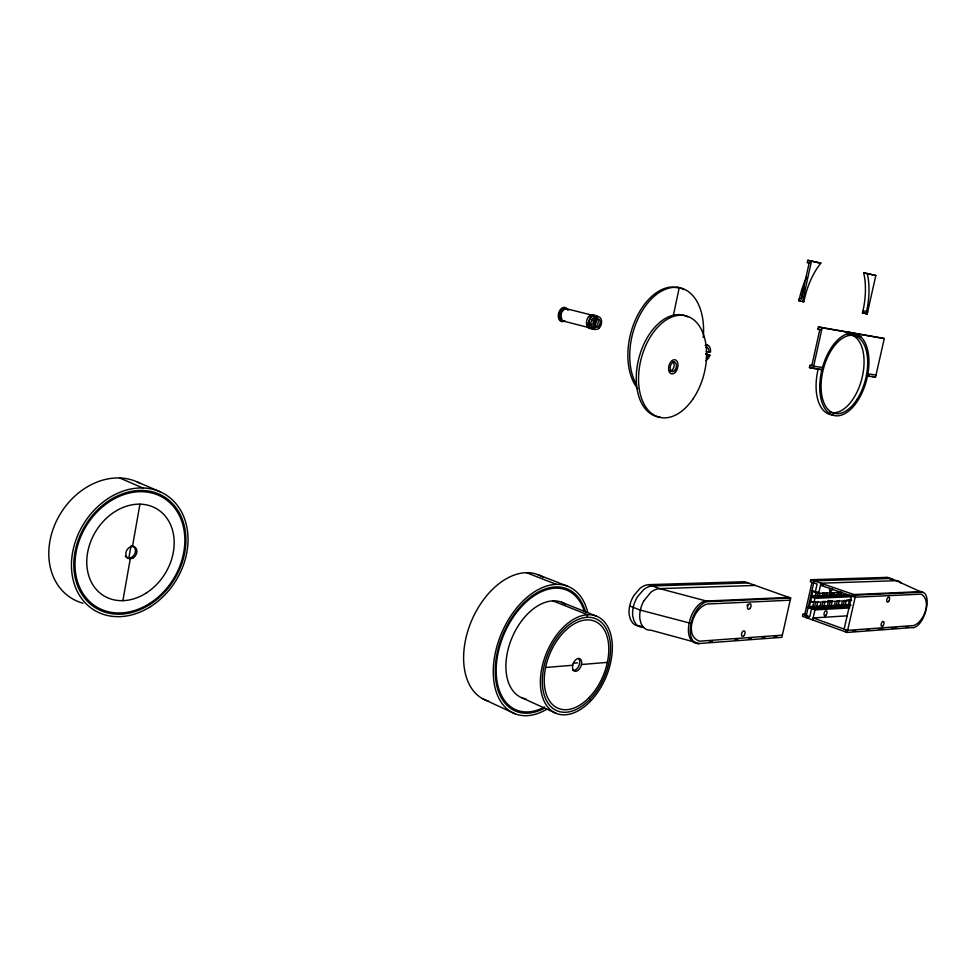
<?xml version="1.0" encoding="UTF-8"?>
<svg xmlns="http://www.w3.org/2000/svg" width="976" height="976" viewBox="0 0 976 976"><rect width="100%" height="100%" fill="white"/><g stroke="black" fill="none" stroke-linecap="round" stroke-linejoin="round"><path stroke-width="1.46" d="M131.028 545.706L128.844 558.065L130.284 558.76L122.878 600.667M132.48 546.389L139.946 504.165M811.495 261.031L802.577 301.523L803.882 301.779L804.334 299.51A57.511 31.659 -76.7 0 1 818.779 265.85L820.853 263.13L807.835 260.287L807.347 262.507L810.056 263.117M587.101 617.308L587.637 614.734L552.953 600.887M673.416 315.187L679.235 287.688L670.292 287.09A56.645 35.258 -75.6 0 0 632.131 328.522A56.645 35.258 -75.6 0 0 637.731 388.643M706.612 347.468L707.136 345.016M803.882 301.779L798.941 300.718L799.442 298.473L801.259 298.863L809.177 262.886L807.347 262.507M809.433 367.586L821.938 369.733L809.433 367.586L809.934 365.329L812.898 365.744M809.934 365.329L811.776 365.793L819.803 329.607L817.949 329.18L818.437 326.936L884.28 338.513L875.533 377.175L867.469 376.053M813.118 368.513L822.158 327.802L884.28 338.513M639.146 625.945A24.851 14.799 -69.3 0 1 632.619 622.956L630.459 619.528L629.252 615.136A20.215 12.041 -69.2 0 1 629.666 605.986A20.313 12.102 -69.2 0 1 633.9 595.47L639.988 588.394A24.851 14.786 -69.2 0 1 648.93 584.648L744.749 581.708L790.682 598.044L781.886 637.328L699.084 643.513L697.254 642.806M853.524 335.476L854.024 333.292M867.2 313.857L875.826 275.476L863.699 272.829L864.346 276.025A57.425 31.696 -76.8 0 1 862.991 310.71L862.467 312.845L867.2 313.857L862.467 312.845M806.017 614.087L802.98 614.27L802.528 616.307L847.131 632.448L913.353 627.495M810.763 579.707L855.659 595.153L921.576 592.225L896.371 580.683L886.464 577.402L810.763 579.707L810.312 581.72L817.095 584.063L815.277 592.139L818.144 592.017M815.192 591.7L812.923 590.907L809.214 607.389M804.663 614.868L812.008 582.306M808.872 606.621L812.849 606.413L813.459 603.717M811.312 595.787L815.289 595.616L815.899 592.908M810.617 601.167L813.996 602.363L814.911 598.337L850.926 596.726M815.753 601.619L814.533 607.011L812.849 606.413M817.595 593.506L816.973 596.202L815.289 595.616M812.666 619.967L814.948 609.866L849.742 607.963M811.886 590.944L818.681 593.323L820.962 583.209L896.371 580.683A20.703 10.199 -71.6 0 1 901.287 583.392M816.583 606.901L817.803 601.509M819.023 596.116L819.633 593.42M816.217 606.242L820.157 606.035L820.755 603.351M818.644 595.47L822.585 595.299L823.183 592.615M823.049 601.265L821.829 606.633L820.157 606.035M824.866 593.201L824.269 595.885L822.585 595.299M823.854 606.523L825.074 601.167M826.282 595.799L826.892 593.115M824.635 617.222L824.976 615.722M830.161 592.847L830.503 591.346M823.476 605.864L827.367 605.657L828.575 600.325M825.903 595.153L829.783 594.982L830.393 592.322M830.247 600.911L829.039 606.255L827.367 605.657M832.064 592.896L831.467 595.567L829.783 594.982M833.467 595.482L834.065 592.81M830.649 605.486L834.492 605.291L835.102 602.643M833.065 594.848L836.908 594.677L837.506 592.029M837.371 600.569L836.164 605.876L834.492 605.291M839.189 592.603L838.579 595.262L836.908 594.677M838.14 605.779L839.348 600.472M840.556 595.177L841.166 592.517M837.737 605.12L841.544 604.925L842.142 602.29M844.411 600.228L843.215 605.51L841.544 604.925M851.377 599.898L846.363 600.142L845.167 605.413L843.496 604.827L848.51 604.559L849.706 599.325M844.118 629.105L851.67 595.994M845.387 631.814L845.863 629.74M853.427 596.604L853.902 594.555L919.856 591.663M847.131 632.448L855.659 595.153M818.254 368.818L817.839 370.538A42.261 22.936 -75.4 0 0 833.419 414.873M866.017 313.625L866.542 311.49A57.511 31.659 -76.7 0 0 867.92 276.757L867.286 273.561M867.152 313.845L867.676 311.71M591.554 320.384L595.47 315.736L597.861 316.102M643.892 600.777L650.711 592.432A24.986 14.725 -69.2 0 1 659.63 588.65L755.18 585.417M817.107 262.495L820.853 263.13M592.2 319.042L590.443 323.776L592.7 329.168L595.092 329.522M594.421 316.749L597.629 316.688M846.192 334.243L847.802 333.694A42.334 22.899 -75.4 0 1 859.551 335.707L860.771 336.732A42.334 22.899 -75.4 0 1 868.128 372.417L867.127 377.724A42.334 22.899 -75.4 0 1 835.102 415.727A42.334 22.899 -75.4 0 1 821.511 371.466L822.939 366A42.334 22.899 -75.4 0 1 846.192 334.243L860.747 336.708M706.087 351.641L710.54 352.104A8.15 4.917 -75.5 0 0 705.123 345.358M545.584 667.499L572.692 665.254A6.747 4.111 -67.1 0 1 580.476 659.154A6.747 4.111 -67.1 0 1 578.134 670.256A6.747 4.111 -67.1 0 1 572.692 665.229M581.513 664.522L607.353 662.375M573.229 663.229L577.633 662.875M782.374 635.132L699.597 641.195C683.493 635.937 693.546 606.767 707.71 604.01L790.194 600.203M709.296 641.903L712.309 641.683M734.904 640.012L737.917 639.78M748.47 638.999L751.471 638.78M762.024 637.999L765.038 637.767M774.066 637.096L777.079 636.877M852.914 631.252L855.928 631.033M866.468 630.252L869.482 630.02M878.522 629.349L883.036 629.02M892.076 628.349L896.59 628.007M905.63 627.336L908.644 627.117M847.07 615.844L813.13 617.93L847.607 630.362L913.804 625.518C924.248 621.785 932.056 600.216 921.124 594.164L855.183 597.202L820.511 585.234L823.524 585.136M808.933 617.344L805.895 617.527L814.155 580.866L889.758 578.487A20.642 10.236 -71.6 0 1 893.809 580.122M849.998 606.596L811.544 608.658L809.738 616.698L802.98 614.27M851.096 605.193L808.165 607.45L814.948 609.866M813.996 602.363L851.56 600.508M810.458 601.863L814.435 601.68M827.66 601.045L832.247 600.813L831.04 606.145L829.368 605.559M840.153 594.543L845.619 594.945M648.93 584.636L659.642 588.626L706.368 601.021L788.876 597.397M811.678 596.446L847.571 594.86M852.011 595.372L811.52 597.141L814.911 598.337M790.682 598.044L708.21 601.704L706.368 601.021M818.681 593.323L842.093 592.347M748.214 582.94L652.493 585.954A24.9 14.762 -69.2 0 0 643.55 589.724L637.462 596.824A20.35 12.09 -69.2 0 0 633.217 607.365A20.24 12.029 -69.3 0 0 632.814 616.515L634.01 620.919L636.169 624.335A24.9 14.786 -69.3 0 0 643.635 627.312L640.097 625.945M866.542 375.528L869.238 375.906M813.618 366.244L822.524 367.501M867.871 373.869L876.021 375.016M817.949 329.18L820.84 329.668M800.247 300.974L798.941 300.718L799.442 298.473A59.634 32.916 -76.8 0 1 806.518 277.257M864.248 313.235L865.383 313.455M875.826 275.476L863.699 272.829M862.991 310.71L866.542 311.49M807.835 260.287L817.205 262.385M818.437 326.936L822.158 327.802M705.892 354.251L709.881 355.191A8.15 4.917 -75.5 0 1 705.721 360.583M871.934 376.285L875.533 377.175M564.604 308.27L592.578 315.297A6.454 4.233 -76 0 1 593.701 315.699M705.624 353.776L709.881 355.191M594.421 326.85L596.385 327.35M563.982 321.214L589.98 327.924A6.454 4.233 -76 0 1 589.016 327.57M672 361.474L674.306 362.072M672.293 371.563L669.987 370.953A4.856 3.001 -75.1 0 0 673.818 367.196A4.856 3.001 -75.1 0 0 672.732 361.73M695.803 642.403L650.736 630.142A24.986 14.75 -69.4 0 1 643.269 627.153M848.51 604.559L850.169 605.144M593.981 328.949L592.115 327.912M807.542 606.694L812.593 608.597M690.971 623.396L640.378 610.122L629.666 605.986M537.837 574.644L567.715 586.271M526.442 572.68L556.381 584.368M561.481 602.216L596.092 616.002M137.165 481.924L160.357 491.867M119.645 477.972L142.801 487.951M521.879 697.791L556.039 713.322M482.949 698.914L514.889 713.737M643.282 627.141L641.134 623.725L639.939 619.309A20.313 12.005 -69.3 0 1 643.928 600.643M590.883 323.666L590.944 325.118M636.511 384.678A56.693 35.234 -75.6 0 1 657.848 293.447A56.693 35.234 -75.6 0 1 703.232 337.501M677.356 287.261A56.645 35.258 -75.6 0 1 683.895 289.579M660.191 417.142A52.375 32.354 -75.1 0 1 639.219 356.862A52.375 32.354 -75.1 0 1 687.897 316.932M563.201 320.665A6.356 4.258 -76.1 0 1 559.114 313.857A6.356 4.258 -76.1 0 1 565.653 308.648M565.116 321.165A6.368 4.258 -76.1 0 1 561.224 313.528A6.368 4.258 -76.1 0 1 568.447 309.917M561.798 318.396A4.246 2.843 -76.1 0 1 560.517 314.065A4.246 2.843 -76.1 0 1 563.433 310.38M588.125 326.789A6.454 4.233 -76 0 1 587.467 325.655M587.064 324.252A6.454 4.233 -76 0 1 586.954 322.666M589.297 316.712A6.454 4.233 -76 0 1 591.529 315.37M594.274 320.945A4.294 2.818 -76 0 1 593.835 323.129M591.078 328.485A7.088 4.66 -76 0 1 586.857 320.006A7.088 4.66 -76 0 1 594.799 315.956M594.482 328.509A7.1 4.66 -76 0 1 588.638 322.373A7.1 4.66 -76 0 1 595.994 315.626M595.909 319.457A4.307 2.818 -76 0 1 593.969 325.984M592.017 328.448A6.454 4.233 -76 0 1 589.321 320.677A6.454 4.233 -76 0 1 595.665 316.2M596.848 318.676A4.307 2.818 -76 0 1 598.068 323.044A4.307 2.818 -76 0 1 595.165 326.814M564.494 321.031A7.283 4.88 -76.1 0 1 558.528 317.981A7.283 4.88 -76.1 0 1 561.334 308.55A7.283 4.88 -76.1 0 1 567.776 309.978M705.929 347.48A5.649 3.404 -75.5 0 1 708.979 352.373M708.515 354.52A5.649 3.404 -75.5 0 1 706.331 357.814M578.536 658.336A6.734 4.124 -67.1 0 1 578.719 666.169A6.734 4.124 -67.1 0 1 572.729 670.341M488.268 701.036A67.966 43.566 -66.7 0 1 472.152 619.382A67.966 43.566 -66.7 0 1 542.888 577.243M544.559 706.99A65.014 40.748 -66.9 0 1 496.772 679.552A65.014 40.748 -66.9 0 1 530.151 598.642A65.014 40.748 -66.9 0 1 584.185 610.952M546.731 709.247A68.991 43.249 -66.9 0 1 493.941 681.797A68.991 43.249 -66.9 0 1 530.639 594.445A68.991 43.249 -66.9 0 1 587.613 611.94M544.596 708.137A66.344 41.59 -66.9 0 1 495.71 679.369A66.344 41.59 -66.9 0 1 531.151 596.604A66.344 41.59 -66.9 0 1 585.637 612.294M525.966 699.011A51.74 32.428 -66.9 0 1 511.802 638.231A51.74 32.428 -66.9 0 1 565.263 604.107M82.936 603.192A66.929 54.07 -57.5 0 1 56.449 521.038A66.929 54.07 -57.5 0 1 140.324 483.498M132.407 545.913A6.515 5.197 -58.2 0 1 134.127 554.954A6.515 5.197 -58.2 0 1 125.27 556.296M706.417 600.704A21.374 12.151 -69.6 0 0 689.324 622.664A21.374 12.151 -69.6 0 0 697.181 643.111M747.409 604.376A2.904 1.598 -70.3 0 1 747.091 605.803M708.271 601.387A21.387 12.139 -69.6 0 0 691.179 623.371A21.387 12.139 -69.6 0 0 699.011 643.831M801.259 298.863A59.682 32.903 -76.7 0 1 804.48 287.322M847.302 332.291A42.261 22.936 -75.4 0 1 853.231 333.316M852.585 335.439A40.04 21.728 -75.4 0 1 861.052 381.628A40.04 21.728 -75.4 0 1 829.624 412.018M921.637 591.968A17.995 8.65 -71.6 0 1 926.163 609.353A17.995 8.65 -71.6 0 1 913.292 627.751M919.929 591.395A17.983 8.662 -71.6 0 1 922.979 592.774M832.479 588.784A2.599 1.354 -71.3 0 1 830.32 591.334A2.599 1.354 -71.3 0 1 829.844 588.247M886.464 577.414A20.618 10.26 -71.6 0 1 890.527 579.024M692.74 399.294A52.436 32.342 -75.1 0 0 686.262 315.931A52.436 32.342 -75.1 0 0 638.743 384.41A52.436 32.342 -75.1 0 0 692.74 399.294M675.368 372.271A7.296 4.502 -75.1 0 0 675.917 360.095A7.296 4.502 -75.1 0 0 668.56 368.098A7.296 4.502 -75.1 0 0 675.368 372.271M674.684 370.453A4.868 3.001 -75.1 0 0 675.038 362.34A4.868 3.001 -75.1 0 0 670.146 367.671A4.868 3.001 -75.1 0 0 674.684 370.453M599.276 328.058A6.466 4.233 -76 0 0 599.593 317.188A6.466 4.233 -76 0 0 592.847 324.142A6.466 4.233 -76 0 0 599.276 328.058M598.605 326.411A4.307 2.818 -76 0 0 598.813 319.164A4.307 2.818 -76 0 0 594.323 323.812A4.307 2.818 -76 0 0 598.605 326.411M589.175 697.474A47.226 28.816 -67.1 0 0 595.885 621.749A47.226 28.816 -67.1 0 0 544.449 675.16A47.226 28.816 -67.1 0 0 589.175 697.474M589.797 699.377A49.935 30.476 -67.1 0 0 596.946 619.296A49.935 30.476 -67.1 0 0 542.546 675.685A49.935 30.476 -67.1 0 0 589.797 699.377M590.395 701.28A52.631 32.123 -67.1 0 0 598.02 616.844A52.631 32.123 -67.1 0 0 540.643 676.209A52.631 32.123 -67.1 0 0 590.395 701.28M149.572 603.485A63.965 51.033 -58.2 0 0 164.517 498.529A63.965 51.033 -58.2 0 0 75.677 554.978A63.965 51.033 -58.2 0 0 149.572 603.485M149.889 604.534A65.27 52.07 -58.2 0 0 165.188 497.443A65.27 52.07 -58.2 0 0 74.518 554.99A65.27 52.07 -58.2 0 0 149.889 604.534M150.511 606.645A67.881 54.156 -58.2 0 0 166.53 495.259A67.881 54.156 -58.2 0 0 72.187 555.002A67.881 54.156 -58.2 0 0 150.511 606.645M146.315 592.981A50.898 40.602 -58.2 0 0 157.807 509.484A50.898 40.602 -58.2 0 0 87.267 554.795A50.898 40.602 -58.2 0 0 146.315 592.981M133.151 557.93A6.527 5.197 -58.2 0 0 135.066 547.219A6.527 5.197 -58.2 0 0 125.88 552.599A6.527 5.197 -58.2 0 0 133.151 557.93M750.019 608.414A2.904 1.598 -70.4 0 0 750.3 603.79A2.904 1.598 -70.4 0 0 747.47 607.304A2.904 1.598 -70.4 0 0 750.019 608.414M744.017 635.51A2.904 1.598 -69.8 0 0 744.298 630.923A2.904 1.598 -69.8 0 0 741.467 634.461A2.904 1.598 -69.8 0 0 744.017 635.51M857.135 399.221A40.101 21.692 -75.4 0 0 854.915 335.805A40.101 21.692 -75.4 0 0 821.109 388.46A40.101 21.692 -75.4 0 0 857.135 399.221M888.709 601.35A2.586 1.281 -71.6 0 0 889.063 597.214A2.586 1.281 -71.6 0 0 886.708 600.338A2.586 1.281 -71.6 0 0 888.709 601.35M883.109 625.592A2.586 1.281 -71.1 0 0 883.463 621.48A2.586 1.281 -71.1 0 0 881.096 624.64A2.586 1.281 -71.1 0 0 883.109 625.592M826.135 614.941A2.599 1.354 -70.9 0 0 826.452 610.805A2.599 1.354 -70.9 0 0 824.012 613.953A2.599 1.354 -70.9 0 0 826.135 614.941"/></g></svg>
